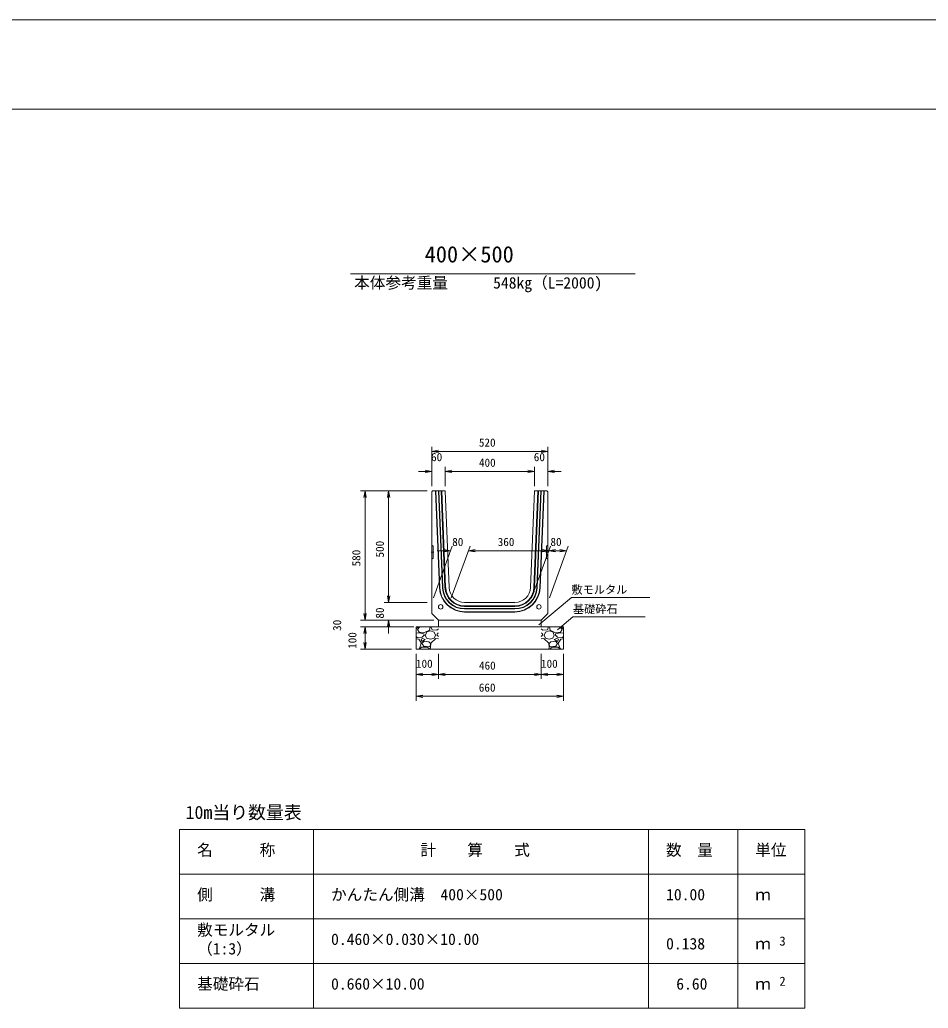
# Model space of a CAD drawing. Units: millimetres, scale not verified. Extents: x 0 to 84100, y 0 to 59400.
# Drawn here: x 21705 to 42050, y 37260 to 59400 of the extents above; entities that cross this region are included whole.
import ezdxf
from ezdxf.enums import TextEntityAlignment as Align

# ---------------------------------------------------------------- set-up
doc = ezdxf.new("R2010")
doc.units = ezdxf.units.MM
doc.header["$LTSCALE"] = 100
doc.linetypes.add('USER1', pattern=[19, 12.7, -6.3])
for name, color, linetype, lineweight in [('D-MTR-FRAM（材料表図枠）', 2, 'Continuous', 18), ('D-STR-DIM（寸法）', 7, 'Continuous', 18), ('D-STR-HTXT（旗揚げ）', 7, 'Continuous', 18), ('D-STR-STR1（構造物）', 7, 'Continuous', 18), ('D-STR-STRn（構造物）', 7, 'Continuous', 18), ('D-STR（構造物外形線）', 1, 'Continuous', 18), ('D-TTL(外枠）', 2, 'Continuous', 18), ('DEFPOINTS_2', 8, 'Continuous', 18)]:
    doc.layers.add(name, color=color, linetype=linetype, lineweight=lineweight)
for name, color, linetype in [('D-MTR-TXT(文字列）', 7, 'Continuous'), ('D-MTR（材料表タイトル）', 7, 'Continuous'), ('D-TTL-TXT（文字）', 7, 'Continuous')]:
    doc.layers.add(name, color=color, linetype=linetype)
doc.styles.add('ＭＳ ゴシック', font='')
doc.styles.get('ＭＳ ゴシック').set_extended_font_data('MS Gothic')

msp = doc.modelspace()

# ---------------------------------------------------------------- linework, layer by layer
at = {"layer": 'D-MTR-FRAM（材料表図枠）'}
for p, q in [((25284.6, 41260.4), (39284.6, 41260.4)), ((25284.6, 37260.4), (25284.6, 41260.4)), ((28284.6, 37260.4), (28284.6, 41260.4)), ((35784.6, 37260.4), (35784.6, 41260.4)), ((37784.6, 38060.4), (37784.6, 41260.4)), ((37784.6, 37260.4), (37784.6, 41260.4)), ((39284.6, 37260.4), (39284.6, 41260.4)), ((25284.6, 40260.4), (39284.6, 40260.4)), ((25284.6, 39260.4), (39284.6, 39260.4)), ((25284.6, 38260.4), (39284.6, 38260.4)), ((25284.6, 37260.4), (39284.6, 37260.4))]:
    msp.add_line(p, q, dxfattribs=at)
at = {"layer": 'D-STR-DIM（寸法）'}
for p, q in [((30931.4, 48950), (30931.4, 49833.5)), ((33531.4, 48950), (33531.4, 49833.5)), ((30931.4, 49733.5), (31081.4, 49758.5)), ((31081.4, 49708.5), (30931.4, 49733.5)), ((30931.4, 49733.5), (31081.4, 49733.5)), ((31081.4, 49733.5), (33381.4, 49733.5)), ((33381.4, 49758.5), (33531.4, 49733.5)), ((33531.4, 49733.5), (33381.4, 49708.5)), ((33531.4, 49733.5), (33381.4, 49733.5)), ((30931.4, 48950), (30931.4, 49383.5)), ((31231.4, 48950), (31231.4, 49383.5)), ((31231.4, 48950), (31231.4, 49383.5)), ((33231.4, 48950), (33231.4, 49383.5)), ((33231.4, 48950), (33231.4, 49383.5)), ((33531.4, 48950), (33531.4, 49383.5)), ((30781.4, 49283.5), (30631.4, 49283.5)), ((30781.4, 49308.5), (30931.4, 49283.5)), ((30931.4, 49283.5), (30781.4, 49258.5)), ((30931.4, 49283.5), (30781.4, 49283.5)), ((31231.4, 49283.5), (31381.4, 49308.5)), ((31231.4, 49283.5), (31381.4, 49308.5)), ((31381.4, 49258.5), (31231.4, 49283.5)), ((31231.4, 49283.5), (31381.4, 49283.5)), ((31381.4, 49258.5), (31231.4, 49283.5)), ((31231.4, 49283.5), (31381.4, 49283.5)), ((31381.4, 49283.5), (31531.4, 49283.5)), ((31381.4, 49283.5), (33081.4, 49283.5)), ((33081.4, 49283.5), (32931.4, 49283.5)), ((33081.4, 49308.5), (33231.4, 49283.5)), ((33081.4, 49308.5), (33231.4, 49283.5)), ((33231.4, 49283.5), (33081.4, 49258.5)), ((33231.4, 49283.5), (33081.4, 49283.5)), ((33231.4, 49283.5), (33081.4, 49258.5)), ((33231.4, 49283.5), (33081.4, 49283.5)), ((33531.4, 49283.5), (33681.4, 49308.5)), ((33681.4, 49258.5), (33531.4, 49283.5)), ((33531.4, 49283.5), (33681.4, 49283.5)), ((33681.4, 49283.5), (33831.4, 49283.5)), ((30831.4, 48850), (29337.8, 48850)), ((29412.8, 48700), (29437.8, 48850)), ((29437.8, 48850), (29462.8, 48700)), ((29437.8, 48850), (29437.8, 48700)), ((30831.4, 48850), (29864.2, 48850)), ((29939.2, 48700), (29964.2, 48850)), ((29964.2, 48850), (29989.2, 48700)), ((29964.2, 48850), (29964.2, 48700)), ((29437.8, 46100), (29437.8, 48700)), ((29964.2, 46500), (29964.2, 48700)), ((30967.8, 46450), (31389.2, 47607.8)), ((31367.8, 46450), (31789.2, 47607.8)), ((31367.8, 46450), (31789.2, 47607.8)), ((33167.8, 46450), (33589.2, 47607.8)), ((33167.8, 46450), (33589.2, 47607.8)), ((33567.8, 46450), (33989.2, 47607.8)), ((31202.8, 47507.8), (31052.8, 47507.8)), ((31202.8, 47532.8), (31352.8, 47507.8)), ((31352.8, 47507.8), (31202.8, 47482.8)), ((31352.8, 47507.8), (31202.8, 47507.8)), ((31752.8, 47507.8), (31902.8, 47532.8)), ((31752.8, 47507.8), (31902.8, 47532.8)), ((31902.8, 47482.8), (31752.8, 47507.8)), ((31752.8, 47507.8), (31902.8, 47507.8)), ((31902.8, 47482.8), (31752.8, 47507.8)), ((31752.8, 47507.8), (31902.8, 47507.8)), ((31902.8, 47507.8), (33402.8, 47507.8)), ((31902.8, 47507.8), (32052.8, 47507.8)), ((33402.8, 47532.8), (33552.8, 47507.8)), ((33552.8, 47507.8), (33402.8, 47482.8)), ((33552.8, 47507.8), (33402.8, 47507.8)), ((33552.8, 47507.8), (33702.8, 47532.8)), ((33702.8, 47482.8), (33552.8, 47507.8)), ((33552.8, 47507.8), (33702.8, 47507.8)), ((33702.8, 47507.8), (33802.8, 47507.8)), ((33802.8, 47532.8), (33952.8, 47507.8)), ((33952.8, 47507.8), (33802.8, 47482.8)), ((33952.8, 47507.8), (33802.8, 47507.8)), ((29964.2, 46350), (29939.2, 46500)), ((29964.2, 46350), (29939.2, 46500)), ((29964.2, 46500), (29964.2, 46650)), ((29989.2, 46500), (29964.2, 46350)), ((29964.2, 46350), (29964.2, 46500)), ((29989.2, 46500), (29964.2, 46350)), ((29964.2, 46350), (29964.2, 46500)), ((30831.4, 46350), (29864.2, 46350)), ((30831.4, 46350), (29864.2, 46350)), ((29437.8, 45950), (29412.8, 46100)), ((29437.8, 45950), (29412.8, 46100)), ((29437.8, 46100), (29437.8, 46250)), ((29462.8, 46100), (29437.8, 45950)), ((29437.8, 45950), (29437.8, 46100)), ((29462.8, 46100), (29437.8, 45950)), ((29437.8, 45950), (29437.8, 46100)), ((30981.4, 45950), (29337.8, 45950)), ((30981.4, 45950), (29337.8, 45950)), ((30981.4, 45950), (29864.2, 45950)), ((29939.2, 45800), (29964.2, 45950)), ((29964.2, 45950), (29989.2, 45800)), ((29964.2, 45950), (29964.2, 45800)), ((30481.4, 45800), (29337.8, 45800)), ((30526.4, 45800), (29337.8, 45800)), ((29412.8, 45650), (29437.8, 45800)), ((29412.8, 45650), (29437.8, 45800)), ((29437.8, 45800), (29462.8, 45650)), ((29437.8, 45800), (29437.8, 45650)), ((29437.8, 45800), (29462.8, 45650)), ((29437.8, 45800), (29437.8, 45650)), ((29437.8, 45650), (29437.8, 45500)), ((29437.8, 45650), (29437.8, 45450)), ((29964.2, 45800), (29964.2, 45650)), ((29437.8, 45300), (29412.8, 45450)), ((29462.8, 45450), (29437.8, 45300)), ((29437.8, 45300), (29437.8, 45450)), ((30481.4, 45300), (29337.8, 45300)), ((30581.4, 45200), (30581.4, 44146.5)), ((30581.4, 45200), (30581.4, 44638.9)), ((31081.4, 45200), (31081.4, 44638.9)), ((31081.4, 45200), (31081.4, 44638.9)), ((33381.4, 45200), (33381.4, 44638.9)), ((33381.4, 45200), (33381.4, 44638.9)), ((33881.4, 45200), (33881.4, 44638.9)), ((33881.4, 45200), (33881.4, 44146.5)), ((30581.4, 44738.9), (30731.4, 44763.9)), ((30731.4, 44713.9), (30581.4, 44738.9)), ((30581.4, 44738.9), (30731.4, 44738.9)), ((30931.4, 44738.9), (30731.4, 44738.9)), ((30931.4, 44763.9), (31081.4, 44738.9)), ((31081.4, 44738.9), (30931.4, 44713.9)), ((31081.4, 44738.9), (30931.4, 44738.9)), ((31081.4, 44738.9), (31231.4, 44763.9)), ((31231.4, 44713.9), (31081.4, 44738.9)), ((31081.4, 44738.9), (31231.4, 44738.9)), ((33231.4, 44738.9), (31231.4, 44738.9)), ((33231.4, 44763.9), (33381.4, 44738.9)), ((33381.4, 44738.9), (33231.4, 44713.9)), ((33381.4, 44738.9), (33231.4, 44738.9)), ((33381.4, 44738.9), (33531.4, 44763.9)), ((33531.4, 44713.9), (33381.4, 44738.9)), ((33381.4, 44738.9), (33531.4, 44738.9)), ((33531.4, 44738.9), (33731.4, 44738.9)), ((33731.4, 44763.9), (33881.4, 44738.9)), ((33881.4, 44738.9), (33731.4, 44713.9)), ((33881.4, 44738.9), (33731.4, 44738.9)), ((30581.4, 44246.5), (30731.4, 44271.5)), ((30731.4, 44221.5), (30581.4, 44246.5)), ((30581.4, 44246.5), (30731.4, 44246.5)), ((33731.4, 44246.5), (30731.4, 44246.5)), ((33731.4, 44271.5), (33881.4, 44246.5)), ((33881.4, 44246.5), (33731.4, 44221.5)), ((33881.4, 44246.5), (33731.4, 44246.5))]:
    msp.add_line(p, q, dxfattribs=at)
at = {"layer": 'D-STR-HTXT（旗揚げ）'}
for p, q in [((29110.8, 53709.6), (35489.2, 53709.6)), ((33325.9, 45846.5), (34060.2, 46463.5)), ((35812.8, 46463.5), (34060.2, 46463.5)), ((33749.8, 45738.8), (34093.7, 46027.1)), ((35710.6, 46027.1), (34093.7, 46027.1))]:
    msp.add_line(p, q, dxfattribs=at)
at = {"layer": 'D-STR-STR1（構造物）'}
for p, q in [((30961.4, 47612.5), (30931.4, 47632.5)), ((30961.4, 47337.5), (30961.4, 47612.5)), ((33501.4, 47612.5), (33531.4, 47632.5)), ((33501.4, 47337.5), (33501.4, 47612.5)), ((30961.4, 47337.5), (30931.4, 47317.5)), ((33501.4, 47337.5), (33531.4, 47317.5))]:
    msp.add_line(p, q, dxfattribs=at)
at = {"layer": 'D-STR-STR1（構造物）', "linetype": 'USER1'}
for p, q in [((30978.4, 47475), (30917.4, 47475)), ((33484.4, 47475), (33545.4, 47475))]:
    msp.add_line(p, q, dxfattribs=at)
at = {"layer": 'D-STR-STR1（構造物）'}
for centre in [(31131.4, 46250), (33331.4, 46250)]:
    msp.add_circle(centre, 50, dxfattribs=at)
at = {"layer": 'D-STR-STRn（構造物）'}
for p, q in [((31081.4, 45950), (31081.4, 45800)), ((33381.4, 45950), (33381.4, 45800)), ((31081.4, 45800), (30581.4, 45800)), ((30581.4, 45800), (30581.4, 45300)), ((30581.4, 45756.5), (30637.7, 45800)), ((30657.7, 45669.2), (30581.4, 45661.2)), ((30612.3, 45744.8), (30662, 45800)), ((30648.3, 45684.5), (30613.3, 45744.5)), ((30772, 45675.8), (30647, 45685.8)), ((30757.1, 45645.1), (30657.1, 45670.1)), ((30762.3, 45619.8), (30717.3, 45569.8)), ((30762.3, 45619.5), (30757.3, 45644.5)), ((30877.5, 45729.4), (30772.5, 45674.4)), ((30786.8, 45619.9), (30816.8, 45549.9)), ((30792.2, 45619.7), (30822.2, 45689.7)), ((30822.3, 45689.8), (30902.3, 45714.8)), ((30897.5, 45799.7), (30877.5, 45729.7)), ((30902.1, 45714.7), (30982.1, 45684.7)), ((30914.5, 45800), (30941.5, 45735.9)), ((30942, 45734.5), (31047, 45729.5)), ((30982.4, 45684.6), (31012.4, 45619.6)), ((30987.1, 45550), (31012.1, 45620)), ((31081.4, 45584), (31047.1, 45621.4)), ((31047.2, 45619.9), (31062.2, 45659.9)), ((31047.3, 45730.1), (31081.4, 45756.5)), ((31081.4, 45661.2), (31062.7, 45659.2)), ((33381.4, 45800), (31081.4, 45800)), ((33381.4, 45800), (33881.4, 45800)), ((33415.5, 45730.1), (33381.4, 45756.5)), ((33381.4, 45661.2), (33400.1, 45659.2)), ((33381.4, 45584), (33415.7, 45621.4)), ((33415.7, 45619.9), (33400.7, 45659.9)), ((33520.8, 45734.5), (33415.8, 45729.5)), ((33480.5, 45684.6), (33450.5, 45619.6)), ((33475.7, 45550), (33450.7, 45620)), ((33560.7, 45714.7), (33480.7, 45684.7)), ((33548.3, 45800), (33521.4, 45735.9)), ((33640.5, 45689.8), (33560.5, 45714.8)), ((33565.4, 45799.7), (33585.4, 45729.7)), ((33585.3, 45729.4), (33690.3, 45674.4)), ((33670.7, 45619.7), (33640.7, 45689.7)), ((33676, 45619.9), (33646, 45549.9)), ((33690.9, 45675.8), (33815.9, 45685.8)), ((33700.5, 45619.5), (33705.5, 45644.5)), ((33700.5, 45619.8), (33745.5, 45569.8)), ((33705.7, 45645.1), (33805.7, 45670.1)), ((33850.5, 45744.8), (33800.9, 45800)), ((33805.1, 45669.2), (33881.4, 45661.2)), ((33814.6, 45684.5), (33849.6, 45744.5)), ((33881.4, 45756.5), (33825.1, 45800)), ((33881.4, 45800), (33881.4, 45300)), ((30602.1, 45561.4), (30581.4, 45584)), ((30642.4, 45529.3), (30581.4, 45534.4)), ((30716.9, 45570.1), (30601.9, 45560.1)), ((30698.4, 45440.1), (30643.4, 45530.1)), ((30657.3, 45314.6), (30697.3, 45439.6)), ((30692.1, 45524.8), (30712.1, 45474.8)), ((30727.2, 45539.6), (30692.2, 45524.6)), ((30712.1, 45474.9), (30787.1, 45519.9)), ((30712.1, 45430), (30752.1, 45370)), ((30762.3, 45479.8), (30712.3, 45429.8)), ((30787.4, 45519.9), (30727.4, 45539.9)), ((30862.9, 45465.1), (30762.9, 45480.1)), ((30816.9, 45549.4), (30901.9, 45524.4)), ((30903.3, 45428.7), (30863.3, 45463.7)), ((30877.4, 45354.8), (30902.4, 45399.8)), ((30907.1, 45435), (30902.1, 45330)), ((30902.3, 45399.8), (30902.3, 45429.8)), ((30902.6, 45524.5), (30987.6, 45549.5)), ((31022.4, 45539.7), (30907.4, 45434.7)), ((31081.4, 45534.4), (31022.4, 45539.3)), ((33381.4, 45534.4), (33440.4, 45539.3)), ((33440.4, 45539.7), (33555.4, 45434.7)), ((33560.3, 45524.5), (33475.3, 45549.5)), ((33555.8, 45435), (33560.8, 45330)), ((33559.5, 45428.7), (33599.5, 45463.7)), ((33585.4, 45354.8), (33560.4, 45399.8)), ((33560.5, 45399.8), (33560.5, 45429.8)), ((33645.9, 45549.4), (33560.9, 45524.4)), ((33600, 45465.1), (33700, 45480.1)), ((33675.4, 45519.9), (33735.4, 45539.9)), ((33750.7, 45474.9), (33675.7, 45519.9)), ((33700.6, 45479.8), (33750.6, 45429.8)), ((33750.7, 45430), (33710.7, 45370)), ((33735.6, 45539.6), (33770.6, 45524.6)), ((33745.9, 45570.1), (33860.9, 45560.1)), ((33770.7, 45524.8), (33750.7, 45474.8)), ((33764.4, 45440.1), (33819.4, 45530.1)), ((33805.5, 45314.6), (33765.5, 45439.6)), ((33820.4, 45529.3), (33881.4, 45534.4)), ((33860.7, 45561.4), (33881.4, 45584)), ((30581.4, 45300), (33881.4, 45300)), ((30637.7, 45300), (30657.3, 45315.1)), ((30662, 45300), (30702.3, 45344.8)), ((30702.3, 45344.8), (30832.3, 45344.8)), ((30752.4, 45369.6), (30877.4, 45354.6)), ((30832.1, 45345.9), (30897.1, 45300.9)), ((30901.5, 45330.9), (30914.5, 45300)), ((33561.4, 45330.9), (33548.3, 45300)), ((33630.7, 45345.9), (33565.7, 45300.9)), ((33710.4, 45369.6), (33585.4, 45354.6)), ((33760.5, 45344.8), (33630.5, 45344.8)), ((33800.9, 45300), (33760.5, 45344.8)), ((33825.1, 45300), (33805.5, 45315.1))]:
    msp.add_line(p, q, dxfattribs=at)
at = {"layer": 'D-STR（構造物外形線）'}
for p, q in [((30931.4, 48830), (30951.4, 48850)), ((30931.4, 46100), (30931.4, 48830)), ((31231.4, 48850), (30951.4, 48850)), ((31103.1, 46677.4), (31016.2, 48850)), ((31110.6, 46677.7), (31023.8, 48850)), ((31170.6, 46680.1), (31083.8, 48850)), ((31178.1, 46680.4), (31091.3, 48850)), ((31228, 46682.4), (31141.3, 48850)), ((31243, 46683), (31156.4, 48850)), ((31231.4, 48850), (31318, 46686)), ((33231.4, 48850), (33144.9, 46686)), ((33306.5, 48850), (33219.8, 46683)), ((33511.4, 48850), (33231.4, 48850)), ((33321.5, 48850), (33234.8, 46682.4)), ((33371.5, 48850), (33284.7, 46680.4)), ((33379, 48850), (33292.2, 46680.1)), ((33439.1, 48850), (33352.2, 46677.7)), ((33446.6, 48850), (33359.7, 46677.4)), ((33511.4, 48850), (33531.4, 48830)), ((33531.4, 46100), (33531.4, 48830)), ((32795.1, 46350), (31667.7, 46350)), ((32795.1, 46275), (31667.7, 46275)), ((31081.4, 45950), (30931.4, 46100)), ((32795.1, 46260), (31667.7, 46260)), ((32795.1, 46210), (31667.7, 46210)), ((32795.1, 46202.5), (31667.7, 46202.5)), ((32795.1, 46142.5), (31667.7, 46142.5)), ((32795.1, 46135), (31667.7, 46135)), ((33381.4, 45950), (33531.4, 46100)), ((33381.4, 45950), (31081.4, 45950))]:
    msp.add_line(p, q, dxfattribs=at)
for centre, radius, start, end in [((31667.7, 46700), 565, 182.29061, 270), ((31667.7, 46700), 557.5, 182.29061, 270), ((31667.7, 46700), 497.5, 182.29061, 270), ((31667.7, 46700), 490, 182.29061, 270), ((31667.7, 46700), 440, 182.29061, 270), ((31667.7, 46700), 425, 182.29061, 270), ((31667.7, 46700), 350, 182.29061, 270), ((32795.1, 46700), 350, 270, 357.70939), ((32795.1, 46700), 425, 270, 357.70939), ((32795.1, 46700), 440, 270, 357.70939), ((32795.1, 46700), 490, 270, 357.70939), ((32795.1, 46700), 497.5, 270, 357.70939), ((32795.1, 46700), 557.5, 270, 357.70939), ((32795.1, 46700), 565, 270, 357.70939)]:
    msp.add_arc(centre, radius, start, end, dxfattribs=at)
at = {"layer": 'D-TTL(外枠）'}
msp.add_line((2300, 57400), (81800, 57400), dxfattribs=at)
at = {"layer": 'DEFPOINTS_2'}
msp.add_line((0, 59400), (84100, 59400), dxfattribs=at)

# ---------------------------------------------------------------- texts
at = {"layer": 'D-MTR-TXT(文字列）', "style": 'ＭＳ ゴシック'}
for s, height, p in [('本体参考重量', 256.6, (29193.9, 53303)), ('548kg（L=2000)', 256.6, (32305.9, 53303)), ('名\u3000\u3000\u3000称', 256.6, (25676.9, 40600.7)), ('計\u3000\u3000算\u3000\u3000式', 256.6, (30677.7, 40600.7)), ('数\u3000量', 256.6, (36176.9, 40600.7)), ('単位', 256.6, (38176.9, 40600.7)), ('側\u3000\u3000\u3000溝', 256.6, (25676.9, 39600.7)), ('かんたん側溝\u3000400×500', 256.6, (28676.9, 39600.7)), ('10.00', 256.6, (36179.6, 39600.7)), ('ｍ', 256.6, (38176.9, 39600.7)), ('敷モルタル', 256.6, (25676.9, 38810.7)), ('（1:3）', 256.6, (25676.9, 38388.5)), ('0.460×0.030×10.00', 256.6, (28676.9, 38600.7)), ('0.138', 256.6, (36179.6, 38500.7)), ('ｍ', 256.6, (38176.9, 38500.7)), ('3', 205.3, (38717.1, 38601.1)), ('基礎砕石', 256.6, (25676.9, 37600.7)), ('0.660×10.00', 256.6, (28676.9, 37600.7)), ('6.60', 256.6, (36407, 37600.7)), ('ｍ', 256.6, (38176.9, 37600.7)), ('2', 205.3, (38717.1, 37701.1))]:
    msp.add_text(s, height=height, dxfattribs=at).set_placement(p, align=Align.BOTTOM_LEFT)
at = {"layer": 'D-MTR（材料表タイトル）', "style": 'ＭＳ ゴシック'}
msp.add_text('10m当り数量表', height=293.3, dxfattribs=at).set_placement((25418.8, 41412.9), align=Align.BOTTOM_LEFT)
at = {"layer": 'D-STR-DIM（寸法）', "style": 'ＭＳ ゴシック'}
for s, p in [('520', (31987.1, 49783.5)), ('60', (30916.4, 49458.5)), ('60', (33216.4, 49458.5)), ('400', (31989, 49333.5)), ('80', (31389.7, 47557.8)), ('360', (32408.5, 47557.8)), ('80', (33589.7, 47557.8)), ('敷モルタル', (34060.2, 46488.7)), ('基礎砕石', (34093.7, 46052.3)), ('100', (30578.2, 44830.3)), ('460', (31989, 44788.9)), ('100', (33378.2, 44830.3)), ('660', (31985.2, 44296.5))]:
    msp.add_text(s, height=183.3, dxfattribs=at).set_placement(p, align=Align.BOTTOM_LEFT)
for s, p in [('500', (29914.2, 47355.7)), ('580', (29387.8, 47155.7)), ('80', (29914.2, 45986.9)), ('30', (28957.5, 45711.9)), ('100', (29299.4, 45309.1))]:
    msp.add_text(s, height=183.3, rotation=90, dxfattribs=at).set_placement(p, align=Align.BOTTOM_LEFT)
at = {"layer": 'D-TTL-TXT（文字）', "style": 'ＭＳ ゴシック'}
msp.add_text('400×500', height=366.6, dxfattribs=at).set_placement((30773.4, 53854.5), align=Align.BOTTOM_LEFT)

doc.saveas('drawing.dxf')
